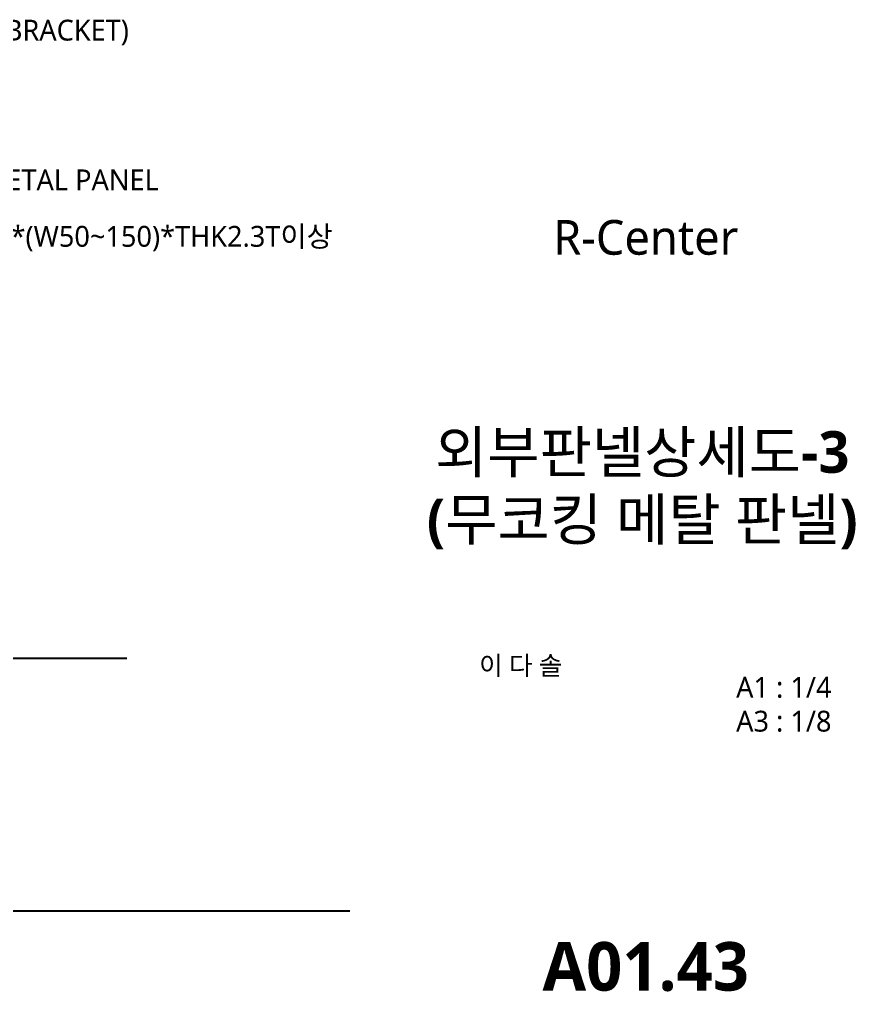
# Model space of a CAD drawing. Header units: millimetres. Extents: x -1365 to 31821, y 84 to 2865.
# Drawn here: x 9473 to 9955, y 117 to 678 of the extents above; entities that cross this region are included whole.
import ezdxf
from ezdxf.enums import TextEntityAlignment as Align

# ---------------------------------------------------------------- set-up
doc = ezdxf.new("R2010")
doc.units = ezdxf.units.MM
doc.header["$LTSCALE"] = 10
for name, color, linetype in [('SHT', 5, 'Continuous'), ('TEXT', 3, 'Continuous'), ('TITLE', 7, 'Continuous')]:
    doc.layers.add(name, color=color, linetype=linetype)
doc.styles.add('맑은고딕', font='malgun.ttf')
doc.styles.add('맑은고딕B', font='malgunbd.ttf')
doc.styles.add('스타일1', font='malgun.ttf')

# ---------------------------------------------------------------- blocks, each defined once
blk = doc.blocks.new('TITLE')
at = {"layer": 'TITLE', "style": '스타일1'}
for tag, height, p in [('동명칭', 6, (776.77, -457.26)), ('SCALE-A1', 3, (797.5, -522)), ('SCALE-A3', 3, (797.5, -527)), ('DATA', 3, (797.5, -540))]:
    blk.add_attdef(tag, text='', height=height, dxfattribs=at).set_placement(p, align=Align.MIDDLE)
for tag, height, p in [('TITLE1', 6, (776.5, -479.4)), ('TITLE4', 6, (776.5, -484.39)), ('TITLE2', 6, (776.5, -489)), ('TITLE5', 6, (776.5, -493.99)), ('TITLE3', 6, (776.5, -498.7)), ('NAME-1', 3, (760.16, -517.5)), ('NAME-2', 3, (760.16, -526.5)), ('A0.00', 7, (776.5, -561))]:
    blk.add_attdef(tag, text='', height=height, dxfattribs=at).set_placement(p, align=Align.MIDDLE_CENTER)

msp = doc.modelspace()

# ---------------------------------------------------------------- linework, layer by layer
msp.add_line((6914, 164), (9663.52, 164))
at = {"layer": 'TEXT', "color": 2}
msp.add_line((8844.28, 309.65), (9535.09, 309.65), dxfattribs=at)

# ---------------------------------------------------------------- block references
at = {"layer": 'TEXT'}
ref = msp.add_blockref('TITLE', (6728, 0), dxfattribs=dict(at, xscale=4.000000000000002, yscale=4.000000000000002, zscale=4.000000000000002))
ref.add_attrib('TITLE2', '외부판넬상세도-3', dxfattribs={"layer": 'SHT', "color": 4, "height": 24, "style": '맑은고딕B'}).set_placement((9832, 428.34), align=Align.MIDDLE_CENTER)
ref.add_attrib('TITLE3', '(무코킹 메탈 판넬)', dxfattribs={"layer": 'SHT', "color": 4, "height": 24, "style": '맑은고딕B'}).set_placement((9832, 389.53), align=Align.MIDDLE_CENTER)
ref.add_attrib('NAME-1', '이 다 솔', dxfattribs={"color": 3, "height": 10.8, "style": '맑은고딕'}).set_placement((9738, 305.33), align=Align.MIDDLE_LEFT)
ref.add_attrib('SCALE-A1', 'A1 : 1/4', dxfattribs={"layer": 'SHT', "color": 3, "height": 12, "style": '맑은고딕'}).set_placement((9913.56, 292.69), align=Align.MIDDLE)
ref.add_attrib('SCALE-A3', 'A3 : 1/8', dxfattribs={"layer": 'SHT', "color": 3, "height": 12, "style": '맑은고딕'}).set_placement((9913.56, 273.23), align=Align.MIDDLE)
ref.add_attrib('A0.00', 'A01.43', dxfattribs={"layer": 'SHT', "color": 4, "height": 28, "style": '맑은고딕B'}).set_placement((9834, 132), align=Align.MIDDLE_CENTER)

# ---------------------------------------------------------------- texts
at = {"layer": 'TEXT', "color": 3, "style": '스타일1'}
for s, p in [('FASTNER(ANGLE BRACKET)', (9340.16, 665.38)), ('75~200T 무코킹 METAL PANEL', (9335.78, 579.12)), ("ST'L PIPE : ㅁ-L150*(W50~150)*THK2.3T이상", (9334.65, 546.6))]:
    msp.add_text(s, height=12, dxfattribs=at).set_placement(p)
at = {"layer": 'TEXT', "style": '스타일1'}
msp.add_text('R-Center', height=20, dxfattribs=at).set_placement((9834, 552), align=Align.MIDDLE_CENTER)

doc.saveas('drawing.dxf')
